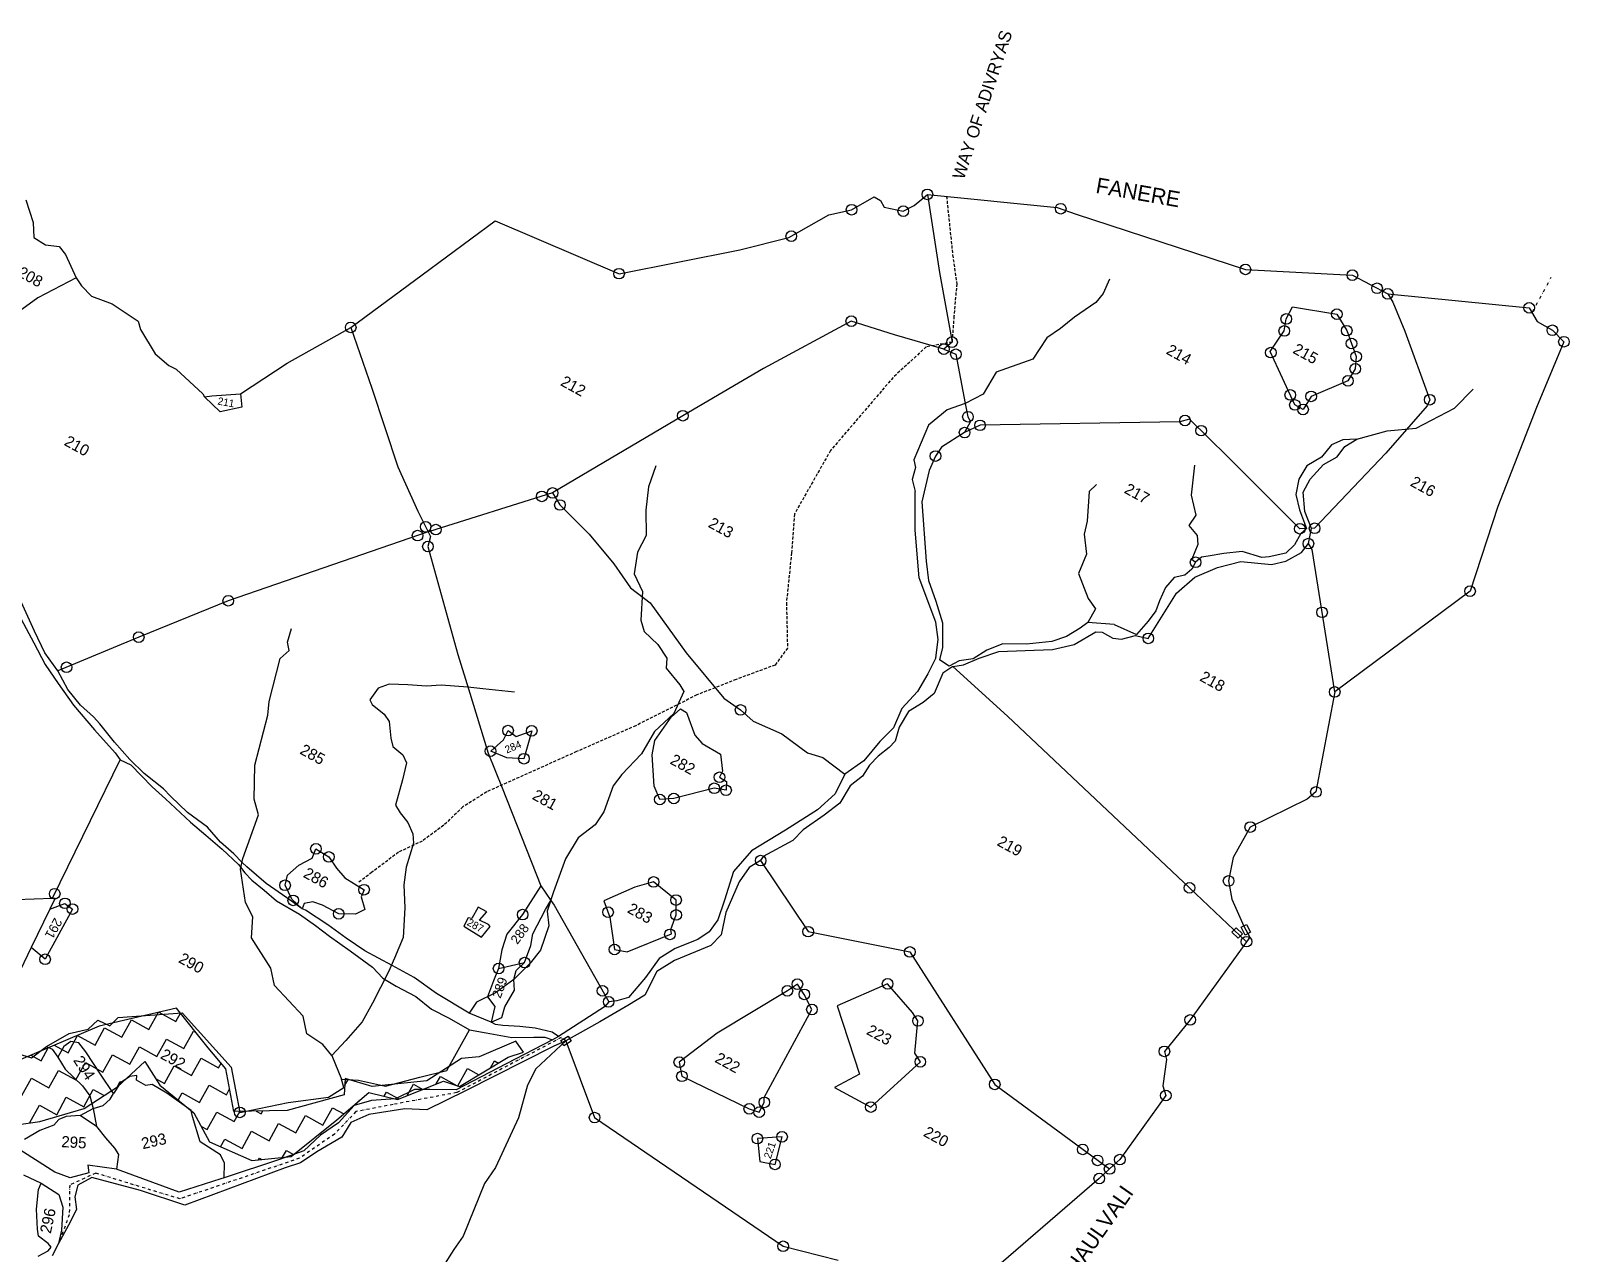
# Model space of a CAD drawing. Header units: metres. Extents: x 322052 to 327913, y 1839228 to 1844015.
# Drawn here: x 325348 to 327913, y 1841977 to 1844015 of the extents above; entities that cross this region are included whole.
import ezdxf

# ---------------------------------------------------------------- set-up
doc = ezdxf.new("R2010")
doc.units = ezdxf.units.M
for name, pattern in [('DASHDOT', [1, 0.5, -0.25, 0, -0.25]), ('DASHED', [0.75, 0.5, -0.25]), ('DIVIDE', [1.25, 0.5, -0.25, 0, -0.25, 0, -0.25])]:
    doc.linetypes.add(name, pattern=pattern)
for name, color, linetype in [('LINE_FOOTPATH', 1, 'DASHED'), ('LINE_WATER', 4, 'Continuous'), ('POLY_HATCH', 12, 'Continuous'), ('POLY_PARCEL', 6, 'Continuous'), ('POLY_ROAD', 30, 'Continuous'), ('POLY_WATER', 4, 'Continuous'), ('TEXT_MAPOUT', 7, 'Continuous'), ('TEXT_PARCEL', 7, 'Continuous'), ('V_BOUND_LINE', 7, 'Continuous'), ('V_BOUND_STREAM_LINE', 7, 'DASHDOT'), ('V_DIVIDE_LINE', 7, 'DIVIDE')]:
    doc.layers.add(name, color=color, linetype=linetype)
doc.styles.add('TEXT_MAP', font='')
doc.styles.get('TEXT_MAP').set_extended_font_data('Kruti Dev 050')

msp = doc.modelspace()

# ---------------------------------------------------------------- linework, layer by layer
for points in [[(327357.9, 1842519.8), (327368.3, 1842509.7), (327361.2, 1842502.5), (327350.9, 1842512.6)], [(327374.9, 1842525.1), (327381.5, 1842512.2), (327372.6, 1842507.6), (327366, 1842520.5)], [(326231.7, 1842331.5), (326244.1, 1842339.1), (326249.3, 1842330.5), (326237, 1842322.9)]]:
    msp.add_lwpolyline(points, close=True)
for centre in [(326843, 1843742.2), (326716.7, 1843716.6), (327065.4, 1843718.2), (326802.9, 1843714.2), (326616.2, 1843672.5), (327373.3, 1843617.1), (326329, 1843610), (327551.6, 1843607.6), (327592.8, 1843585.7), (327610.5, 1843576.3), (327525.7, 1843542.4), (327846.3, 1843553.1), (325881.6, 1843520.4), (326716.2, 1843530.9), (327438.1, 1843514.5), (327441.4, 1843534.5), (327542.2, 1843515), (327885.1, 1843515.7), (326870.4, 1843484.2), (326884.2, 1843495.9), (327550.1, 1843493.5), (327904.3, 1843496.5), (326890.6, 1843475.7), (327415.6, 1843478.4), (327558, 1843471.8), (327556.5, 1843451.4), (327448.1, 1843407.8), (327544.3, 1843431.3), (327455.8, 1843391.2), (327469.4, 1843383.7), (327482.9, 1843405.5), (327680.5, 1843399.9), (326435.3, 1843373.2), (326910.7, 1843371.5), (326930.9, 1843357.2), (327272.6, 1843365.2), (326905.1, 1843345.1), (327299.5, 1843348.3), (326856.5, 1843306), (326200.3, 1843238.8), (326218.3, 1843244.5), (326230.4, 1843224.4), (326006.6, 1843188.1), (326023.6, 1843183.4), (327464, 1843184.8), (327488.7, 1843185.6), (325993.1, 1843173.3), (326010.4, 1843155.3), (327478.3, 1843160), (327290.3, 1843128.9), (327747.8, 1843080.8), (325677.5, 1843064.8), (327501.1, 1843045.5), (325528.2, 1843004.2), (327211.4, 1843002.1), (325407.9, 1842953.9), (327522.1, 1842912.8), (326531.6, 1842882.8), (326143.9, 1842848.3), (326183.4, 1842847.9), (326114.6, 1842814), (326170.5, 1842801.5), (326496.5, 1842770.6), (326487.7, 1842752.2), (326507.4, 1842748.9), (327490.8, 1842746.1), (326397, 1842733.4), (326420.4, 1842735.2), (327381.4, 1842687.6), (325823.7, 1842651.3), (325845.2, 1842637.8), (326565.1, 1842631.6), (325772.1, 1842590.5), (326386.7, 1842596), (327280, 1842586.3), (327345.2, 1842597.8), (325388.2, 1842576.4), (325405.2, 1842560.4), (325785.8, 1842565.3), (325903.9, 1842583.1), (326424, 1842565.9), (325417.7, 1842550.9), (325861.6, 1842543), (326168.3, 1842541.6), (326310.7, 1842545.6), (326424.2, 1842541), (326644.2, 1842513.2), (326321.3, 1842483.5), (326413.9, 1842508.7), (327375.1, 1842496.5), (325372.1, 1842467.1), (326171.6, 1842461.6), (326813.7, 1842479.4), (326128.2, 1842451.8), (326301.4, 1842414.6), (326609.6, 1842414.5), (326626.3, 1842425.7), (326637.9, 1842408.7), (326776.8, 1842426.3), (326311.7, 1842396.3), (326650.6, 1842383.5), (326827.4, 1842364.4), (327281.1, 1842366.1), (327238.2, 1842313.6), (326429.4, 1842295.7), (326831.3, 1842296.2), (326433.8, 1842272.1), (326955.3, 1842258.6), (326571.2, 1842228.6), (327240.7, 1842240.2), (325696.8, 1842212), (326288.2, 1842203.3), (326546.1, 1842217.8), (326562.7, 1842212.3), (326748.7, 1842220.8), (326559.7, 1842168.2), (326600.7, 1842171.3), (327102.1, 1842150.2), (326589, 1842125.2), (327126.8, 1842131.9), (327163.8, 1842133.2), (327129.7, 1842101.7), (327146.9, 1842117.6), (326602.7, 1841988.8)]:
    msp.add_circle(centre, 8.87)
at = {"layer": 'LINE_FOOTPATH', "ltscale": 10}
for p, q in [((326875, 1843739), (326885.2, 1843641.3)), ((326885.2, 1843641.3), (326892, 1843593.3)), ((326892, 1843593.3), (326887.3, 1843539)), ((326887.3, 1843539), (326884.2, 1843495.9)), ((326884.2, 1843495.9), (326841.1, 1843488)), ((326841.1, 1843488), (326785.8, 1843436.9)), ((326785.8, 1843436.9), (326681.6, 1843315.2)), ((326681.6, 1843315.2), (326621.3, 1843209.1)), ((326621.3, 1843209.1), (326616.6, 1843144.7)), ((326616.6, 1843144.7), (326608, 1843061.4)), ((326608, 1843061.4), (326609.8, 1842986)), ((326609.8, 1842986), (326589.2, 1842957.6)), ((326589.2, 1842957.6), (326524.1, 1842933.6)), ((326524.1, 1842933.6), (326458.5, 1842907.8)), ((326458.5, 1842907.8), (326356.9, 1842856.5)), ((326356.9, 1842856.5), (326258.1, 1842813.3)), ((326258.1, 1842813.3), (326108.3, 1842746.2)), ((326108.3, 1842746.2), (326068.8, 1842721.2)), ((326068.8, 1842721.2), (326036.6, 1842690.5)), ((326036.6, 1842690.5), (326000.8, 1842664.2)), ((326000.8, 1842664.2), (325961.3, 1842645.6)), ((325961.3, 1842645.6), (325917.1, 1842612.1)), ((325917.1, 1842612.1), (325894.8, 1842595.4))]:
    msp.add_line(p, q, dxfattribs=at)
at = {"layer": 'LINE_WATER'}
for p, q in [((327146.6, 1843600.9), (327136, 1843576.9)), ((327136, 1843576.9), (327124.1, 1843561.9)), ((327124.1, 1843561.9), (327088.5, 1843537.3)), ((327064.8, 1843518.5), (327042, 1843503.3)), ((327088.5, 1843537.3), (327064.8, 1843518.5)), ((327042, 1843503.3), (327018.7, 1843467.3)), ((327018.7, 1843467.3), (326957.6, 1843446)), ((326957.6, 1843446), (326935.8, 1843409.1)), ((327721.7, 1843385.7), (327753.1, 1843417.7)), ((326935.8, 1843409.1), (326906, 1843393.6)), ((327657.9, 1843352.7), (327721.7, 1843385.7)), ((327558.8, 1843334.4), (327609.8, 1843348.3)), ((327609.8, 1843348.3), (327657.9, 1843352.7)), ((326390.3, 1843289.6), (326378, 1843254.9)), ((327288.5, 1843290.8), (327282.6, 1843240.6)), ((326378, 1843254.9), (326373.5, 1843216)), ((327112.9, 1843247), (327109.5, 1843197.3)), ((327124.9, 1843258.8), (327112.9, 1843247)), ((327282.6, 1843240.6), (327290.8, 1843207.4)), ((326373.5, 1843216), (326374.2, 1843173.3)), ((327109.5, 1843197.3), (327104.7, 1843175.9)), ((327290.8, 1843207.4), (327278.9, 1843190.4)), ((327278.9, 1843190.4), (327293, 1843173.8)), ((326374.2, 1843173.3), (326359.5, 1843145.8)), ((327104.7, 1843175.9), (327108.2, 1843142.7)), ((327293, 1843173.8), (327293.9, 1843158.6)), ((326359.5, 1843145.8), (326354.4, 1843109.7)), ((327108.2, 1843142.7), (327095.1, 1843110.2)), ((327293.9, 1843158.6), (327284.2, 1843134.1)), ((327284.2, 1843134.1), (327290.3, 1843128.9)), ((326354.4, 1843109.7), (326368.2, 1843080.1)), ((327095.1, 1843110.2), (327111.3, 1843068.5)), ((326368.2, 1843080.1), (326365.4, 1843032.5)), ((327111.3, 1843068.5), (327123.6, 1843051.4)), ((326365.4, 1843032.5), (326370.6, 1843013.6)), ((327123.6, 1843051.4), (327110.4, 1843028.8)), ((325776.2, 1842995.9), (325783, 1843018.4)), ((326370.6, 1843013.6), (326393.7, 1842991.6)), ((325764, 1842968.5), (325779.2, 1842981.9)), ((325779.2, 1842981.9), (325776.2, 1842995.9)), ((326393.7, 1842991.6), (326408.7, 1842968.9)), ((325745.9, 1842896.9), (325764, 1842968.5)), ((326408.7, 1842968.9), (326407.8, 1842952.5)), ((326407.8, 1842952.5), (326430.3, 1842924.9)), ((325927.5, 1842918.9), (325913.5, 1842899.9)), ((325945.9, 1842926), (325927.5, 1842918.9)), ((325977, 1842924.7), (325945.9, 1842926)), ((326007.7, 1842922.6), (325977, 1842924.7)), ((326032.7, 1842924.2), (326007.7, 1842922.6)), ((326077, 1842920.6), (326032.7, 1842924.2)), ((326102.1, 1842917.8), (326077, 1842920.6)), ((326154.5, 1842912.5), (326102.1, 1842917.8)), ((326437.1, 1842913.5), (326420.5, 1842877.1)), ((326430.3, 1842924.9), (326437.1, 1842913.5)), ((325743.4, 1842874.2), (325745.9, 1842896.9)), ((325913.5, 1842899.9), (325917.5, 1842892)), ((325917.5, 1842892), (325937.5, 1842875.9)), ((326420.5, 1842877.1), (326388.1, 1842846.7)), ((325722, 1842790.5), (325743.4, 1842874.2)), ((325937.5, 1842875.9), (325945.9, 1842863.7)), ((325945.9, 1842863.7), (325948.5, 1842835.6)), ((325948.5, 1842835.6), (325951.8, 1842822)), ((326388.1, 1842846.7), (326366.4, 1842809.5)), ((325951.8, 1842822), (325968.6, 1842807.7)), ((325968.6, 1842807.7), (325974.6, 1842794.5)), ((326366.4, 1842809.5), (326333.5, 1842775.2)), ((325720.4, 1842733.8), (325722, 1842790.5)), ((325974.6, 1842794.5), (325968.2, 1842766.4)), ((326333.5, 1842775.2), (326319.1, 1842756)), ((325968.2, 1842766.4), (325956.2, 1842724)), ((326319.1, 1842756), (326303.5, 1842712.9)), ((325728, 1842707.8), (325720.4, 1842733.8)), ((325956.2, 1842724), (325964.1, 1842711)), ((325701.9, 1842635), (325728, 1842707.8)), ((325964.1, 1842711), (325976.6, 1842695.4)), ((326303.5, 1842712.9), (326289.4, 1842691.1)), ((325976.6, 1842695.4), (325985.4, 1842676.4)), ((325985.4, 1842676.4), (325986.3, 1842660.6)), ((326289.4, 1842691.1), (326261, 1842669.5)), ((325986.3, 1842660.6), (325974, 1842620.8)), ((326261, 1842669.5), (326239.7, 1842634.6)), ((325697.9, 1842617.6), (325701.9, 1842635)), ((325974, 1842620.8), (325970.4, 1842591.2)), ((326239.7, 1842634.6), (326219.9, 1842579.5)), ((325706.3, 1842561.6), (325697.9, 1842617.6)), ((325970.4, 1842591.2), (325971.6, 1842553)), ((326219.9, 1842579.5), (326209.4, 1842547.2)), ((325718.3, 1842537.7), (325706.3, 1842561.6)), ((325971.6, 1842553), (325969.1, 1842503.6)), ((326209.4, 1842547.2), (326211.7, 1842523)), ((325716, 1842503.1), (325718.3, 1842537.7)), ((326211.7, 1842523), (326198.2, 1842482.3)), ((325748.5, 1842452.3), (325716, 1842503.1)), ((325969.1, 1842503.6), (325954.9, 1842469)), ((325954.9, 1842469), (325944.9, 1842446.5)), ((326198.2, 1842482.3), (326180.8, 1842460.5)), ((325754.8, 1842423.2), (325748.5, 1842452.3)), ((325944.9, 1842446.5), (325917.7, 1842393.9)), ((326180.8, 1842460.5), (326153.5, 1842433.2)), ((325802.1, 1842372.3), (325754.8, 1842423.2)), ((326153.5, 1842433.2), (326123, 1842411)), ((325917.7, 1842393.9), (325900.6, 1842362.7)), ((326091.2, 1842395.5), (326079, 1842377.1)), ((326123, 1842411), (326091.2, 1842395.5)), ((325808.5, 1842342.8), (325802.1, 1842372.3)), ((325835.2, 1842325.3), (325808.5, 1842342.8)), ((325900.6, 1842362.7), (325873.4, 1842331.7)), ((325850, 1842306.5), (325835.2, 1842325.3)), ((325873.4, 1842331.7), (325850, 1842306.5)), ((325850, 1842306.5), (325866, 1842267.5))]:
    msp.add_line(p, q, dxfattribs=at)
at = {"layer": 'POLY_HATCH'}
for p, q in [((325591, 1842385.9), (325462.2, 1842355.7)), ((325644.1, 1842319.3), (325591, 1842385.9)), ((325462.2, 1842355.7), (325328, 1842298.7)), ((325673.5, 1842284.4), (325644.1, 1842319.3)), ((326157, 1842330.6), (326095.9, 1842304.4)), ((326169.5, 1842312.5), (326157, 1842330.6)), ((325492.7, 1842254.8), (325538.4, 1842297)), ((325538.4, 1842297), (325563.2, 1842257.2)), ((326066.5, 1842301.9), (326008.5, 1842264.6)), ((326063.2, 1842255.1), (326144.3, 1842303.9)), ((326095.9, 1842304.4), (326066.5, 1842301.9)), ((326144.3, 1842303.9), (326169.5, 1842312.5)), ((325686.9, 1842213.5), (325673.5, 1842284.4)), ((325872.3, 1842268.5), (325870.5, 1842241.4)), ((325917.3, 1842255), (325872.3, 1842268.5)), ((326008.5, 1842264.6), (325917.3, 1842255)), ((325959.7, 1842233.5), (326036.4, 1842264.2)), ((326036.4, 1842264.2), (326063.2, 1842255.1)), ((325437, 1842218.2), (325492.7, 1842254.8)), ((325563.2, 1842257.2), (325620.1, 1842211)), ((325870.5, 1842241.4), (325775.7, 1842215.1)), ((325858.6, 1842199.4), (325911.7, 1842244.9)), ((325911.7, 1842244.9), (325959.7, 1842233.5)), ((325363.6, 1842196.9), (325437, 1842218.2)), ((325620.1, 1842211), (325646, 1842163)), ((325775.7, 1842215.1), (325686.9, 1842213.5)), ((325304.6, 1842188.2), (325363.6, 1842196.9)), ((325782.2, 1842138.6), (325858.6, 1842199.4)), ((325646, 1842163), (325716.7, 1842131.7)), ((325716.7, 1842131.7), (325782.2, 1842138.6))]:
    msp.add_line(p, q, dxfattribs=at)
at = {"layer": 'POLY_HATCH', "linetype": 'Continuous'}
for p, q in [((325500.3, 1842337.1), (325516.3, 1842366.2)), ((325516.3, 1842366.2), (325545.3, 1842350.2)), ((325545.3, 1842350.2), (325561, 1842378.9)), ((325561.6, 1842379), (325590.2, 1842363.3)), ((325590.2, 1842363.3), (325597.9, 1842377.2)), ((325410.4, 1842311), (325426.4, 1842340.1)), ((325426.4, 1842340.1), (325455.4, 1842324.1)), ((325455.4, 1842324.1), (325471.3, 1842353.1)), ((325471.3, 1842353.1), (325500.3, 1842337.1)), ((325603.3, 1842318.3), (325619.3, 1842347.3)), ((325619.3, 1842347.3), (325623.6, 1842344.9)), ((325365.4, 1842298), (325377.4, 1842319.7)), ((325387.1, 1842323.8), (325410.4, 1842311)), ((325513.4, 1842292.2), (325529.3, 1842321.2)), ((325529.3, 1842321.2), (325558.3, 1842305.2)), ((325558.3, 1842305.2), (325574.3, 1842334.2)), ((325574.3, 1842334.2), (325603.3, 1842318.3)), ((325348.4, 1842307.4), (325365.4, 1842298)), ((325423.5, 1842266.1), (325439.4, 1842295.1)), ((325439.4, 1842295.1), (325468.4, 1842279.1)), ((325468.4, 1842279.1), (325484.4, 1842308.1)), ((325484.4, 1842308.1), (325513.4, 1842292.2)), ((325571.4, 1842260.3), (325587.3, 1842289.3)), ((325587.3, 1842289.3), (325616.4, 1842273.3)), ((325616.4, 1842273.3), (325632.3, 1842302.3)), ((325632.3, 1842302.3), (325661.3, 1842286.4)), ((325661.3, 1842286.4), (325665.5, 1842293.9)), ((326114.5, 1842286), (326121.1, 1842298)), ((326121.1, 1842298), (326128, 1842294.2)), ((325333.5, 1842240), (325349.5, 1842269)), ((325349.5, 1842269), (325378.5, 1842253)), ((325378.5, 1842253), (325394.4, 1842282)), ((325394.4, 1842282), (325423.5, 1842266.1)), ((325492.9, 1842255), (325497.4, 1842263.2)), ((325497.4, 1842263.2), (325500.1, 1842261.7)), ((325556, 1842268.7), (325571.4, 1842260.3)), ((325871.5, 1842256.4), (325877.3, 1842267)), ((326024.3, 1842259.4), (326031.2, 1842271.9)), ((326031.2, 1842271.9), (326059.2, 1842256.4)), ((326060.3, 1842256.1), (326076.1, 1842284.9)), ((326076.1, 1842284.9), (326095.2, 1842274.4)), ((325391.5, 1842208.1), (325407.5, 1842237.1)), ((325407.5, 1842237.1), (325436.5, 1842221.1)), ((325436.5, 1842221.1), (325452.5, 1842250.1)), ((325452.5, 1842250.1), (325470.5, 1842240.2)), ((325593.8, 1842232.3), (325600.4, 1842244.3)), ((325600.4, 1842244.3), (325629.4, 1842228.4)), ((325629.4, 1842228.4), (325645.4, 1842257.4)), ((325645.4, 1842257.4), (325674.4, 1842241.4)), ((325674.4, 1842241.4), (325679.8, 1842251.2)), ((325937.4, 1842238.8), (325941.2, 1842245.8)), ((325941.2, 1842245.8), (325961.9, 1842234.4)), ((325975.8, 1842240), (325986.2, 1842258.8)), ((325986.2, 1842258.8), (326001.7, 1842250.3)), ((325346.6, 1842195), (325362.5, 1842224)), ((325362.5, 1842224), (325391.5, 1842208.1)), ((325642.5, 1842183.4), (325658.4, 1842212.4)), ((325658.4, 1842212.4), (325687.4, 1842196.5)), ((325687.4, 1842196.5), (325696.9, 1842213.7)), ((325723.9, 1842214.2), (325732.4, 1842209.5)), ((325732.4, 1842209.5), (325735.1, 1842214.4)), ((325835.4, 1842190.6), (325851.3, 1842219.7)), ((325851.3, 1842219.7), (325870.2, 1842209.3)), ((325895.2, 1842230.8), (325896.3, 1842232.7)), ((325896.3, 1842232.7), (325897, 1842232.3)), ((325631.8, 1842189.2), (325642.5, 1842183.4)), ((325745.4, 1842164.5), (325761.4, 1842193.6)), ((325761.4, 1842193.6), (325790.4, 1842177.6)), ((325790.4, 1842177.6), (325806.4, 1842206.6)), ((325806.4, 1842206.6), (325835.4, 1842190.6)), ((325664.5, 1842154.8), (325671.5, 1842167.4)), ((325671.5, 1842167.4), (325700.5, 1842151.5)), ((325700.5, 1842151.5), (325716.4, 1842180.5)), ((325716.4, 1842180.5), (325745.4, 1842164.5)), ((325728, 1842132.9), (325729.5, 1842135.5)), ((325729.5, 1842135.5), (325733.3, 1842133.4)), ((325768.1, 1842137.1), (325774.4, 1842148.6)), ((325774.4, 1842148.6), (325786.4, 1842142))]:
    msp.add_line(p, q, dxfattribs=at)
at = {"layer": 'POLY_PARCEL'}
for p, q in [((326843, 1843742.2), (326863.2, 1843612)), ((325423.8, 1843602.9), (325359.8, 1843569.8)), ((326863.2, 1843612), (326884.2, 1843495.9)), ((325359.8, 1843569.8), (325321.3, 1843541.4)), ((327610.5, 1843576.3), (327619.2, 1843562.4)), ((327441.4, 1843534.5), (327451.8, 1843555)), ((327451.8, 1843555), (327525.7, 1843542.4)), ((327619.2, 1843562.4), (327638.8, 1843514.4)), ((325881.6, 1843520.4), (325916.9, 1843419.4)), ((326716.2, 1843530.9), (326569.8, 1843452.1)), ((326788.1, 1843508.3), (326716.2, 1843530.9)), ((327438.1, 1843514.5), (327441.4, 1843534.5)), ((327525.7, 1843542.4), (327542.2, 1843515)), ((326870.4, 1843484.2), (326788.1, 1843508.3)), ((326884.2, 1843495.9), (326870.4, 1843484.2)), ((327414.7, 1843480.2), (327438.1, 1843514.5)), ((327542.2, 1843515), (327558, 1843471.8)), ((327638.8, 1843514.4), (327680.5, 1843399.9)), ((326870.4, 1843484.2), (326890.6, 1843475.7)), ((326890.6, 1843475.7), (326906, 1843393.6)), ((327455.8, 1843391.2), (327414.7, 1843480.2)), ((327558, 1843471.8), (327556.5, 1843451.4)), ((326569.8, 1843452.1), (326435.3, 1843373.2)), ((327556.5, 1843451.4), (327544.3, 1843431.3)), ((325916.9, 1843419.4), (325960.4, 1843287.8)), ((327544.3, 1843431.3), (327482.9, 1843405.5)), ((325664.1, 1843379.6), (325637.6, 1843404.5)), ((325697.7, 1843409.6), (325700.2, 1843387.7)), ((327469.4, 1843383.7), (327455.8, 1843391.2)), ((327482.9, 1843405.5), (327469.4, 1843383.7)), ((327680.5, 1843399.9), (327676.3, 1843389.7)), ((325700.2, 1843387.7), (325664.1, 1843379.6)), ((326435.3, 1843373.2), (326218.3, 1843244.5)), ((327280.2, 1843367.3), (327263.8, 1843362.8)), ((327343.6, 1843305), (327280.2, 1843367.3)), ((327676.3, 1843389.7), (327607.2, 1843310.6)), ((326930.9, 1843357.2), (326905.1, 1843345.1)), ((327263.8, 1843362.8), (326930.9, 1843357.2)), ((325960.4, 1843287.8), (325993.6, 1843213.9)), ((327464, 1843184.8), (327343.6, 1843305)), ((327607.2, 1843310.6), (327488.7, 1843185.6)), ((326218.3, 1843244.5), (326012.9, 1843180.1)), ((326218.3, 1843244.5), (326230.4, 1843224.4)), ((325993.6, 1843213.9), (326011, 1843179.4)), ((326230.4, 1843224.4), (326279, 1843176)), ((327475.1, 1843185.2), (327464, 1843184.8)), ((327488.7, 1843185.6), (327483.7, 1843185.5)), ((326011, 1843179.4), (325677.5, 1843064.8)), ((326014.9, 1843171.7), (326010.4, 1843155.3)), ((326012.9, 1843180.1), (326011, 1843179.4)), ((326011, 1843179.4), (326014.9, 1843171.7)), ((326279, 1843176), (326320.2, 1843126.6)), ((327484.3, 1843150.4), (327478.3, 1843160)), ((326010.4, 1843155.3), (326060.3, 1842975.1)), ((327522.1, 1842912.8), (327484.3, 1843150.4)), ((326320.2, 1843126.6), (326348.2, 1843086.5)), ((326348.2, 1843086.5), (326381.1, 1843061.2)), ((325677.5, 1843064.8), (325528.2, 1843004.2)), ((326381.1, 1843061.2), (326440.8, 1842978)), ((325528.2, 1843004.2), (325393.3, 1842947.8)), ((326060.3, 1842975.1), (326077.8, 1842917.7)), ((326440.8, 1842978), (326503.7, 1842902.2)), ((326976.6, 1842872.5), (326885.4, 1842955.4)), ((326077.8, 1842917.7), (326110.8, 1842810.6)), ((326415.8, 1842870.5), (326431.4, 1842884.6)), ((326431.4, 1842884.6), (326441.7, 1842878.5)), ((326441.7, 1842878.5), (326455.3, 1842840.7)), ((326503.7, 1842902.2), (326531.6, 1842882.8)), ((326531.6, 1842882.8), (326552.7, 1842864)), ((326388.7, 1842831.9), (326415.8, 1842870.5)), ((326552.7, 1842864), (326600.3, 1842842.9)), ((327280, 1842586.3), (326976.6, 1842872.5)), ((326115.1, 1842814.2), (326136.4, 1842833.2)), ((326136.4, 1842833.2), (326143.9, 1842848.3)), ((326143.9, 1842848.3), (326157.3, 1842838.7)), ((326157.3, 1842838.7), (326183.4, 1842847.9)), ((326183.4, 1842847.9), (326170.5, 1842801.5)), ((326384.4, 1842808), (326388.7, 1842831.9)), ((326455.3, 1842840.7), (326467.6, 1842826.9)), ((326467.6, 1842826.9), (326498.4, 1842808.9)), ((326600.3, 1842842.9), (326643.1, 1842811.2)), ((326110.8, 1842810.6), (326134.4, 1842752.8)), ((326141.8, 1842803.2), (326115.1, 1842814.2)), ((326170.5, 1842801.5), (326141.8, 1842803.2)), ((326387.4, 1842755.9), (326384.4, 1842808)), ((326498.4, 1842808.9), (326501.3, 1842780.6)), ((326643.1, 1842811.2), (326668.8, 1842803.6)), ((326668.8, 1842803.6), (326705.7, 1842775.7)), ((325447.8, 1842698.6), (325497.2, 1842799.8)), ((326501.3, 1842780.6), (326496.5, 1842770.6)), ((326134.4, 1842752.8), (326198.8, 1842589.4)), ((326397, 1842733.4), (326387.4, 1842755.9)), ((326487.7, 1842752.2), (326420.4, 1842735.2)), ((326507.4, 1842748.9), (326487.7, 1842752.2)), ((326496.5, 1842770.6), (326507.9, 1842763.3)), ((326507.9, 1842763.3), (326507.4, 1842748.9)), ((326420.4, 1842735.2), (326397, 1842733.4)), ((325384.6, 1842569.1), (325447.8, 1842698.6)), ((325817.5, 1842635.8), (325823.7, 1842651.3)), ((325823.7, 1842651.3), (325845.2, 1842637.8)), ((325776.5, 1842607.5), (325795.2, 1842623.9)), ((325795.2, 1842623.9), (325817.5, 1842635.8)), ((325845.2, 1842637.8), (325857.8, 1842619.2)), ((326565.1, 1842631.6), (326644.2, 1842513.2)), ((325772.1, 1842590.5), (325776.5, 1842607.5)), ((325857.8, 1842619.2), (325871.9, 1842602.8)), ((325871.9, 1842602.8), (325903.9, 1842583.1)), ((326386.7, 1842596), (326355.5, 1842587.4)), ((326424, 1842565.9), (326386.7, 1842596)), ((325180.3, 1842561.4), (325384.6, 1842569.1)), ((325389.1, 1842569.2), (325380.2, 1842550.9)), ((325384.6, 1842569.1), (325389.1, 1842569.2)), ((325783.7, 1842567.3), (325772.1, 1842590.5)), ((325903.9, 1842583.1), (325898.9, 1842571.2)), ((325898.9, 1842571.2), (325904.9, 1842550.2)), ((326198.8, 1842589.4), (326168.3, 1842541.6)), ((326198.8, 1842589.4), (326215.2, 1842565.2)), ((326355.5, 1842587.4), (326303.7, 1842564.4)), ((327375.1, 1842496.5), (327280, 1842586.3)), ((325380.2, 1842550.9), (325349.1, 1842486.7)), ((325417.7, 1842550.9), (325372.1, 1842467.1)), ((325380.2, 1842550.9), (325405.2, 1842560.4)), ((325405.2, 1842560.4), (325417.7, 1842550.9)), ((325800.8, 1842551), (325783.7, 1842567.3)), ((325803.9, 1842560), (325800.8, 1842551)), ((325818.2, 1842562.9), (325803.9, 1842560)), ((325834.8, 1842557.3), (325818.2, 1842562.9)), ((325861.6, 1842543), (325834.8, 1842557.3)), ((325904.9, 1842550.2), (325889.8, 1842542.1)), ((326094.2, 1842553.8), (326083.4, 1842535.2)), ((326108.6, 1842546.2), (326094.2, 1842553.8)), ((326096.5, 1842532.4), (326108.6, 1842546.2)), ((326185.1, 1842509.3), (326206.5, 1842550.1)), ((326206.5, 1842550.1), (326215.2, 1842565.2)), ((326215.2, 1842565.2), (326215.4, 1842565.6)), ((326215.2, 1842565.2), (326220.7, 1842557.1)), ((326220.7, 1842557.1), (326311.7, 1842396.3)), ((326303.7, 1842564.4), (326313.7, 1842537.6)), ((326424.2, 1842541), (326424, 1842565.9)), ((325889.8, 1842542.1), (325861.6, 1842543)), ((326077.6, 1842536.5), (326070.1, 1842522.3)), ((326070.1, 1842522.3), (326099.5, 1842503.9)), ((326083.4, 1842535.2), (326077.6, 1842536.5)), ((326111.6, 1842525), (326096.5, 1842532.4)), ((326099.5, 1842503.9), (326113.9, 1842521.8)), ((326113.9, 1842521.8), (326111.6, 1842525)), ((326168.3, 1842541.6), (326141.7, 1842508.8)), ((326313.7, 1842537.6), (326321.3, 1842483.5)), ((326415.2, 1842516.7), (326424.2, 1842541)), ((326141.7, 1842508.8), (326133.8, 1842482.7)), ((326181.8, 1842490), (326185.1, 1842509.3)), ((326342.8, 1842479.7), (326416.7, 1842509.8)), ((326416.7, 1842509.8), (326415.2, 1842516.7)), ((326644.2, 1842513.2), (326813.7, 1842479.4)), ((325349.1, 1842486.7), (325294.4, 1842374.1)), ((325372.1, 1842467.1), (325349.1, 1842486.7)), ((326133.8, 1842482.7), (326128.2, 1842451.8)), ((326171.6, 1842461.6), (326181.8, 1842490)), ((326321.3, 1842483.5), (326342.8, 1842479.7)), ((326813.7, 1842479.4), (326955.3, 1842258.6)), ((326128.2, 1842451.8), (326119.8, 1842431.2)), ((326128.2, 1842451.8), (326171.6, 1842461.6)), ((326153.5, 1842433.2), (326157.5, 1842448.2)), ((326157.5, 1842448.2), (326171.6, 1842461.6)), ((326119.8, 1842431.2), (326109.9, 1842404.6)), ((326138.8, 1842387.9), (326154.5, 1842415.9)), ((326154.5, 1842415.9), (326153.5, 1842433.2)), ((326626.3, 1842425.7), (326609.6, 1842414.5)), ((326637.9, 1842408.7), (326626.3, 1842425.7)), ((326776.8, 1842426.3), (326692.9, 1842389.8)), ((326818.3, 1842378.2), (326776.8, 1842426.3)), ((326109.9, 1842404.6), (326121.7, 1842388.4)), ((326609.6, 1842414.5), (326492.7, 1842344.1)), ((326650.6, 1842383.5), (326637.9, 1842408.7)), ((326692.9, 1842389.8), (326730, 1842275.5)), ((325443.7, 1842350.6), (325459.9, 1842365.8)), ((325459.9, 1842365.8), (325479.9, 1842356.4)), ((325479.9, 1842356.4), (325494.2, 1842370.3)), ((325494.2, 1842370.3), (325600.7, 1842377.7)), ((325600.7, 1842377.7), (325682.2, 1842287.1)), ((326121.7, 1842388.4), (326115.7, 1842362.4)), ((326115.7, 1842362.4), (326133.8, 1842370)), ((326133.8, 1842370), (326138.8, 1842387.9)), ((326570.8, 1842237), (326650.6, 1842383.5)), ((326827.4, 1842364.4), (326818.3, 1842378.2)), ((326821.9, 1842310.6), (326827.4, 1842364.4)), ((325374.2, 1842321.8), (325412.3, 1842343.3)), ((325412.3, 1842343.3), (325443.7, 1842350.6)), ((326042.1, 1842282), (326079.8, 1842349.3)), ((326492.7, 1842344.1), (326429.4, 1842295.7)), ((325311.4, 1842314.4), (325349.3, 1842303.1)), ((325349.3, 1842303.1), (325374.2, 1842321.8)), ((325374.2, 1842321.8), (325383.8, 1842317.2)), ((325383.8, 1842317.2), (325393.4, 1842303.9)), ((325403.4, 1842321.7), (325393.4, 1842303.9)), ((325415.1, 1842330.2), (325403.4, 1842321.7)), ((325428.4, 1842327.7), (325415.1, 1842330.2)), ((325439.9, 1842312.7), (325428.4, 1842327.7)), ((325464.7, 1842275.9), (325439.9, 1842312.7)), ((326240.5, 1842331), (326288.2, 1842203.3)), ((325393.4, 1842303.9), (325405.6, 1842283.9)), ((325682.2, 1842287.1), (325696.8, 1842212)), ((326429.4, 1842295.7), (326433.8, 1842272.1)), ((326748.7, 1842220.8), (326831.3, 1842296.2)), ((326831.3, 1842296.2), (326821.9, 1842310.6)), ((325405.6, 1842283.9), (325434.3, 1842256.4)), ((325486.3, 1842243.3), (325464.7, 1842275.9)), ((325513.1, 1842271.9), (325497.6, 1842261.1)), ((325524.8, 1842273.5), (325513.1, 1842271.9)), ((325524.3, 1842265.8), (325524.8, 1842273.5)), ((325539.8, 1842256.9), (325524.3, 1842265.8)), ((325870.1, 1842253.6), (325866, 1842267.5)), ((325866, 1842267.5), (325894.7, 1842265.6)), ((325894.7, 1842265.6), (325939.8, 1842255.9)), ((325939.8, 1842255.9), (325996.7, 1842270.6)), ((325996.7, 1842270.6), (326042.1, 1842282)), ((326433.8, 1842272.1), (326546.1, 1842217.8)), ((326730, 1842275.5), (326688.4, 1842253.4)), ((325434.3, 1842256.4), (325446.7, 1842239.7)), ((325446.7, 1842239.7), (325452.3, 1842218.5)), ((325480.6, 1842234.1), (325486.3, 1842243.3)), ((325497.6, 1842261.1), (325486.3, 1842243.3)), ((325550.7, 1842258.2), (325539.8, 1842256.9)), ((325574.8, 1842244.1), (325550.7, 1842258.2)), ((325615.4, 1842215.1), (325574.8, 1842244.1)), ((325777.5, 1842228.5), (325844.5, 1842237.5)), ((325844.5, 1842237.5), (325870.1, 1842253.6)), ((326571.2, 1842228.6), (326570.8, 1842237)), ((326688.4, 1842253.4), (326748.7, 1842220.8)), ((326955.3, 1842258.6), (327146.9, 1842117.6)), ((325430.5, 1842206.7), (325452.3, 1842218.5)), ((325452.3, 1842218.5), (325469.1, 1842223.6)), ((325452.3, 1842218.5), (325458, 1842188.4)), ((325469.1, 1842223.6), (325480.6, 1842234.1)), ((325617.6, 1842205.2), (325615.4, 1842215.1)), ((325696.8, 1842212), (325777.5, 1842228.5)), ((326546.1, 1842217.8), (326562.7, 1842212.3)), ((326562.7, 1842212.3), (326571.2, 1842228.6)), ((325386.9, 1842190.9), (325363.4, 1842181.9)), ((325395.1, 1842200.1), (325386.9, 1842190.9)), ((325407.5, 1842205.3), (325395.1, 1842200.1)), ((325430.5, 1842206.7), (325407.5, 1842205.3)), ((325458, 1842188.4), (325430.5, 1842206.7)), ((325458, 1842188.4), (325472.8, 1842169.5)), ((325630.6, 1842162.9), (325617.6, 1842205.2)), ((326288.2, 1842203.3), (326602.7, 1841988.8)), ((325363.4, 1842181.9), (325338, 1842166.9)), ((325472.8, 1842169.5), (325487.6, 1842152.5)), ((325664.5, 1842141.3), (325630.6, 1842162.9)), ((326600.7, 1842171.3), (326559.7, 1842168.2)), ((326559.7, 1842168.2), (326563.9, 1842129.8)), ((326589, 1842125.2), (326600.7, 1842171.3)), ((325487.6, 1842152.5), (325494.5, 1842142)), ((325494.5, 1842142), (325491.1, 1842117.5)), ((325671.4, 1842127.3), (325664.5, 1842141.3)), ((325670.8, 1842102.9), (325671.4, 1842127.3)), ((326563.9, 1842129.8), (326589, 1842125.2)), ((325357.5, 1842050.4), (325361.1, 1842083.6)), ((325361.1, 1842083.6), (325365.3, 1842094.1)), ((325359.6, 1842017.2), (325357.5, 1842050.4)), ((325361, 1842005.6), (325359.6, 1842017.2)), ((325377.4, 1841993.6), (325361, 1842005.6)), ((325360.6, 1841972.2), (325377.1, 1841981.3)), ((325377.1, 1841981.3), (325382.1, 1841987.1)), ((325382.1, 1841987.1), (325377.4, 1841993.6)), ((326602.7, 1841988.8), (326694.4, 1841965.5))]:
    msp.add_line(p, q, dxfattribs=at)
at = {"layer": 'POLY_ROAD'}
for p, q in [((325354.6, 1843014.3), (325332, 1843063)), ((325323.4, 1843050.5), (325353.4, 1842994.4)), ((325371.9, 1842977.8), (325354.6, 1843014.3)), ((325353.4, 1842994.4), (325372.2, 1842958.8)), ((325393.3, 1842947.8), (325371.9, 1842977.8)), ((325372.2, 1842958.8), (325394, 1842926.8)), ((325409.8, 1842917.1), (325393.3, 1842947.8)), ((325394, 1842926.8), (325419.2, 1842890.5)), ((325430.9, 1842891), (325409.8, 1842917.1)), ((325419.2, 1842890.5), (325454.7, 1842849.6)), ((325452.8, 1842871.2), (325430.9, 1842891)), ((325463.5, 1842859.8), (325452.8, 1842871.2)), ((325487.8, 1842829.3), (325463.5, 1842859.8)), ((325454.7, 1842849.6), (325488.8, 1842811.1)), ((325513.3, 1842800.2), (325487.8, 1842829.3)), ((325488.8, 1842811.1), (325497.2, 1842799.8)), ((325537.1, 1842776.9), (325513.3, 1842800.2)), ((325497.2, 1842799.8), (325514.8, 1842791.4)), ((325514.8, 1842791.4), (325550.6, 1842754.6)), ((325569.5, 1842751.1), (325537.1, 1842776.9)), ((325550.6, 1842754.6), (325572.9, 1842734.4)), ((325581.2, 1842739.3), (325569.5, 1842751.1)), ((325572.9, 1842734.4), (325614.4, 1842695.5)), ((325609.6, 1842711.7), (325581.2, 1842739.3)), ((325642.7, 1842687.5), (325609.6, 1842711.7)), ((325614.4, 1842695.5), (325640.3, 1842673.8)), ((325640.3, 1842673.8), (325667.5, 1842650.9)), ((325664.4, 1842662.5), (325642.7, 1842687.5)), ((325686.8, 1842642.9), (325664.4, 1842662.5)), ((325667.5, 1842650.9), (325694.8, 1842625.1)), ((325700.4, 1842628.3), (325686.8, 1842642.9)), ((325694.8, 1842625.1), (325705.3, 1842611.2)), ((325708.6, 1842621), (325700.4, 1842628.3)), ((325740.8, 1842593.4), (325708.6, 1842621)), ((325705.3, 1842611.2), (325717, 1842598.8)), ((325717, 1842598.8), (325737.1, 1842582.1)), ((325737.1, 1842582.1), (325758.1, 1842564.6)), ((325775.4, 1842569.6), (325740.8, 1842593.4)), ((325800.8, 1842551), (325775.4, 1842569.6)), ((325758.1, 1842564.6), (325796, 1842542.5)), ((325806.1, 1842549.3), (325800.8, 1842551)), ((325843.3, 1842524.8), (325806.1, 1842549.3)), ((325796, 1842542.5), (325823, 1842523.6)), ((325823, 1842523.6), (325846.4, 1842505.5)), ((325873.9, 1842502.2), (325843.3, 1842524.8)), ((325846.4, 1842505.5), (325880.7, 1842481.1)), ((325905, 1842481), (325873.9, 1842502.2)), ((325880.7, 1842481.1), (325918.2, 1842454)), ((325950.6, 1842457), (325905, 1842481)), ((325918.2, 1842454), (325935.2, 1842435.7)), ((325987.6, 1842436.6), (325950.6, 1842457)), ((325935.2, 1842435.7), (325957.2, 1842422.1)), ((325957.2, 1842422.1), (325990.4, 1842405.3)), ((326024.5, 1842409.9), (325987.6, 1842436.6)), ((325990.4, 1842405.3), (326016.1, 1842383.9)), ((326079, 1842377.1), (326024.5, 1842409.9)), ((326016.1, 1842383.9), (326045.7, 1842368.9)), ((326045.7, 1842368.9), (326079.8, 1842349.3)), ((326115.7, 1842362.4), (326079, 1842377.1)), ((326079.8, 1842349.3), (326107.2, 1842344.3)), ((326107.2, 1842344.3), (326150.5, 1842336.8)), ((326122.8, 1842358.2), (326115.7, 1842362.4)), ((326135.5, 1842356.8), (326122.8, 1842358.2)), ((326163.6, 1842355), (326135.5, 1842356.8)), ((326189, 1842352.2), (326163.6, 1842355)), ((326217.6, 1842345.5), (326189, 1842352.2)), ((326227.9, 1842338.5), (326217.6, 1842345.5)), ((326150.5, 1842336.8), (326187.1, 1842337.2)), ((326187.1, 1842337.2), (326205.5, 1842337.4)), ((326205.5, 1842337.4), (326218.2, 1842332.9))]:
    msp.add_line(p, q, dxfattribs=at)
at = {"layer": 'POLY_WATER'}
for p, q in [((326906, 1843393.6), (326876.3, 1843383.3)), ((326906, 1843393.6), (326910.7, 1843371.5)), ((326876.3, 1843383.3), (326845.1, 1843357.3)), ((326910.7, 1843371.5), (326914.9, 1843363.7)), ((326845.1, 1843357.3), (326820.4, 1843299.5)), ((326905.1, 1843345.1), (326866.8, 1843321)), ((326914.9, 1843363.7), (326905.1, 1843345.1)), ((326866.8, 1843321), (326856.5, 1843306)), ((327516.8, 1843324.5), (327500, 1843304)), ((327535.7, 1843332.9), (327516.8, 1843324.5)), ((327526.2, 1843304.5), (327539.3, 1843321.8)), ((327558.8, 1843334.4), (327535.7, 1843332.9)), ((327539.3, 1843321.8), (327558.8, 1843334.4)), ((326820.4, 1843299.5), (326823.2, 1843286.7)), ((326856.5, 1843306), (326845.8, 1843281.9)), ((327475.6, 1843289.6), (327462.3, 1843267.2)), ((327500, 1843304), (327475.6, 1843289.6)), ((327481, 1843267.2), (327503.3, 1843291.8)), ((327503.3, 1843291.8), (327526.2, 1843304.5)), ((326823.2, 1843286.7), (326817.6, 1843267.1)), ((326817.6, 1843267.1), (326822.8, 1843246.8)), ((326845.8, 1843281.9), (326834, 1843229.5)), ((327462.3, 1843267.2), (327457.2, 1843242.1)), ((327469.5, 1843245.7), (327481, 1843267.2)), ((326822.8, 1843182.3), (326822.8, 1843246.8)), ((327457.2, 1843242.1), (327463.6, 1843216.6)), ((327472.4, 1843213.7), (327469.5, 1843245.7)), ((326834, 1843229.5), (326841.1, 1843130.6)), ((327463.6, 1843216.6), (327475.1, 1843185.2)), ((327483.7, 1843185.5), (327472.4, 1843213.7)), ((327475.1, 1843185.2), (327465.7, 1843176.8)), ((327478.3, 1843160), (327483.7, 1843185.5)), ((326829.4, 1843103), (326822.8, 1843182.3)), ((327465.7, 1843176.8), (327455, 1843158)), ((327466.6, 1843145.4), (327478.3, 1843160)), ((327300, 1843137.5), (327290.3, 1843128.9)), ((327311.1, 1843138.9), (327300, 1843137.5)), ((327337.1, 1843143.3), (327311.1, 1843138.9)), ((327368, 1843147), (327337.1, 1843143.3)), ((327400.4, 1843137), (327368, 1843147)), ((327412.9, 1843137.9), (327400.4, 1843137)), ((327440.5, 1843144), (327412.9, 1843137.9)), ((327455, 1843158), (327440.5, 1843144)), ((327440.7, 1843130.6), (327466.6, 1843145.4)), ((326841.1, 1843130.6), (326844.8, 1843098.7)), ((327283.8, 1843117.6), (327272, 1843107.3)), ((327290.3, 1843128.9), (327283.8, 1843117.6)), ((327288.8, 1843104.1), (327327, 1843120)), ((327327, 1843120), (327365.9, 1843130.2)), ((327365.9, 1843130.2), (327416.6, 1843125)), ((327416.6, 1843125), (327440.7, 1843130.6)), ((326857, 1843028.9), (326829.4, 1843103)), ((326844.8, 1843098.7), (326857.2, 1843063.9)), ((327240, 1843086.7), (327230, 1843064.4)), ((327254.6, 1843103.3), (327240, 1843086.7)), ((327272, 1843107.3), (327254.6, 1843103.3)), ((327258.3, 1843077.5), (327288.8, 1843104.1)), ((326857.2, 1843063.9), (326868.4, 1843027.9)), ((327211.4, 1843002.1), (327258.3, 1843077.5)), ((327230, 1843064.4), (327223.7, 1843047.8)), ((327223.7, 1843047.8), (327211.4, 1843030.6)), ((326861.2, 1843000.1), (326857, 1843028.9)), ((326868.4, 1843027.9), (326868, 1842986.6)), ((327074.9, 1843005.2), (327050.4, 1842996.7)), ((327097.8, 1843019.2), (327074.9, 1843005.2)), ((327087.7, 1842991.7), (327123.8, 1843012.8)), ((327110.4, 1843028.8), (327097.8, 1843019.2)), ((327154.5, 1843025), (327110.4, 1843028.8)), ((327123.8, 1843012.8), (327134.3, 1843012.4)), ((327134.3, 1843012.4), (327152.5, 1843002.2)), ((327154.5, 1843025), (327191.6, 1843008.4)), ((327166.6, 1843000.5), (327189.9, 1843006.7)), ((327189.9, 1843006.7), (327211.4, 1843002.1)), ((327211.4, 1843030.6), (327191.6, 1843008.4)), ((326857.3, 1842969.4), (326861.2, 1843000.1)), ((326868, 1842986.6), (326863, 1842966.1)), ((326941.9, 1842982.6), (326919.4, 1842968.1)), ((326929.3, 1842969.3), (326962.4, 1842980.2)), ((326968.8, 1842993.1), (326941.9, 1842982.6)), ((326962.4, 1842980.2), (327006.2, 1842981.6)), ((327008.4, 1842992.6), (326968.8, 1842993.1)), ((327006.2, 1842981.6), (327051.8, 1842983.7)), ((327050.4, 1842996.7), (327008.4, 1842992.6)), ((327051.8, 1842983.7), (327087.7, 1842991.7)), ((327152.5, 1843002.2), (327166.6, 1843000.5)), ((326857.3, 1842969.4), (326843.6, 1842942.8)), ((326879.5, 1842956), (326863, 1842966.1)), ((326885.4, 1842955.4), (326869, 1842944.2)), ((326896.1, 1842964.5), (326879.5, 1842956)), ((326885.4, 1842955.4), (326903.2, 1842957.7)), ((326919.4, 1842968.1), (326896.1, 1842964.5)), ((326903.2, 1842957.7), (326929.3, 1842969.3)), ((326843.6, 1842942.8), (326826.6, 1842913.3)), ((326869, 1842944.2), (326854.5, 1842910.3)), ((326826.6, 1842913.3), (326800.4, 1842885.1)), ((326854.5, 1842910.3), (326835.9, 1842895.4)), ((326800.4, 1842885.1), (326786.4, 1842852.8)), ((326811.6, 1842880.2), (326795.8, 1842854.1)), ((326835.9, 1842895.4), (326811.6, 1842880.2)), ((326786.4, 1842852.8), (326764, 1842830.3)), ((326795.8, 1842854.1), (326789.2, 1842830.7)), ((326764, 1842830.3), (326737, 1842798.2)), ((326789.2, 1842830.7), (326779.6, 1842820)), ((326760.9, 1842805.5), (326746.4, 1842790.6)), ((326779.6, 1842820), (326760.9, 1842805.5)), ((326705.7, 1842775.7), (326689.1, 1842742.7)), ((326737, 1842798.2), (326705.7, 1842775.7)), ((326746.4, 1842790.6), (326734.9, 1842772.4)), ((326714.2, 1842756.4), (326697.1, 1842727.3)), ((326734.9, 1842772.4), (326714.2, 1842756.4)), ((326689.1, 1842742.7), (326660, 1842716.1)), ((326697.1, 1842727.3), (326670.9, 1842707.3)), ((326660, 1842716.1), (326606.7, 1842682.5)), ((326670.9, 1842707.3), (326636.1, 1842683.1)), ((326606.7, 1842682.5), (326549.9, 1842647.8)), ((326636.1, 1842683.1), (326618.8, 1842665.2)), ((326549.9, 1842647.8), (326519.7, 1842613.3)), ((326618.8, 1842665.2), (326569, 1842638.5)), ((326565.1, 1842631.6), (326545.7, 1842619.9)), ((326569, 1842638.5), (326565.1, 1842631.6)), ((326519.7, 1842613.3), (326504.7, 1842565.7)), ((326529.1, 1842596.4), (326507.2, 1842545.1)), ((326545.7, 1842619.9), (326529.1, 1842596.4)), ((326504.7, 1842565.7), (326493.6, 1842532.9)), ((326507.2, 1842545.1), (326499, 1842507.9)), ((326493.6, 1842532.9), (326479.2, 1842512.7)), ((326460.4, 1842500), (326422.4, 1842485.4)), ((326479.2, 1842512.7), (326460.4, 1842500)), ((326499, 1842507.9), (326481.9, 1842490.2)), ((326396.1, 1842468.7), (326372.9, 1842436.7)), ((326422.4, 1842485.4), (326396.1, 1842468.7)), ((326481.9, 1842490.2), (326421.7, 1842465.2)), ((326392, 1842446.7), (326371.8, 1842407.4)), ((326421.7, 1842465.2), (326392, 1842446.7)), ((326372.9, 1842436.7), (326344.8, 1842403.7)), ((326343.4, 1842390.1), (326296.9, 1842362.8)), ((326311.7, 1842396.3), (326304.5, 1842387.7)), ((326325.4, 1842398.1), (326311.7, 1842396.3)), ((326344.8, 1842403.7), (326325.4, 1842398.1)), ((326371.8, 1842407.4), (326343.4, 1842390.1)), ((326304.5, 1842387.7), (326227.9, 1842338.5)), ((326227.9, 1842338.5), (326223.1, 1842335.4)), ((326296.9, 1842362.8), (326240.5, 1842331)), ((326219, 1842321.9), (326073, 1842248)), ((326218.2, 1842332.9), (326140.8, 1842292.9)), ((326223.1, 1842335.4), (326218.2, 1842332.9)), ((326240.5, 1842331), (326219, 1842321.9)), ((326240.5, 1842331), (326240.5, 1842331)), ((326140.8, 1842292.9), (326057.6, 1842249.5)), ((325987.9, 1842250), (325956.5, 1842234.7)), ((326013.7, 1842250.3), (325987.9, 1842250)), ((326073, 1842248), (326008.3, 1842216)), ((326057.6, 1842249.5), (326013.7, 1842250.3)), ((325887.2, 1842223.2), (325861.1, 1842194.6)), ((325916.5, 1842232), (325887.2, 1842223.2)), ((325971.8, 1842217.7), (325911.6, 1842208.4)), ((325956.5, 1842234.7), (325916.5, 1842232)), ((326008.3, 1842216), (325971.8, 1842217.7)), ((325861.1, 1842194.6), (325831.1, 1842173.8)), ((325881.6, 1842195.1), (325866.9, 1842170.9)), ((325911.6, 1842208.4), (325881.6, 1842195.1)), ((325831.1, 1842173.8), (325803.2, 1842148)), ((325866.9, 1842170.9), (325825, 1842146.4)), ((325388.4, 1842112.5), (325330.2, 1842149.7)), ((325762.7, 1842133.6), (325670.8, 1842102.9)), ((325803.2, 1842148), (325762.7, 1842133.6)), ((325825, 1842146.4), (325797.8, 1842127.6)), ((325336.2, 1842107.9), (325365.3, 1842094.1)), ((325413.7, 1842102.7), (325388.4, 1842112.5)), ((325445.1, 1842111.3), (325413.7, 1842102.7)), ((325491.1, 1842117.5), (325443.6, 1842124)), ((325443.6, 1842124), (325445.1, 1842111.3)), ((325595.5, 1842078.9), (325491.1, 1842117.5)), ((325772.2, 1842119.7), (325605.2, 1842057.4)), ((325797.8, 1842127.6), (325772.2, 1842119.7)), ((325365.3, 1842094.1), (325394.9, 1842075.3)), ((325426.9, 1842090.4), (325421.5, 1842071.4)), ((325449.8, 1842103.3), (325426.9, 1842090.4)), ((325531.2, 1842081.9), (325449.8, 1842103.3)), ((325605.2, 1842057.4), (325531.2, 1842081.9)), ((325665.1, 1842101), (325595.5, 1842078.9)), ((325670.8, 1842102.9), (325665.1, 1842101)), ((325394.9, 1842075.3), (325401.5, 1842054.2)), ((325421.5, 1842071.4), (325424.6, 1842050.3)), ((325401.5, 1842054.2), (325399.4, 1842015.4)), ((325424.6, 1842050.3), (325410.9, 1842024.1)), ((325410.9, 1842024.1), (325394.6, 1841993.2)), ((325399.4, 1842015.4), (325394.6, 1841993.2))]:
    msp.add_line(p, q, dxfattribs=at)
at = {"layer": 'V_BOUND_LINE'}
for p, q in [((325339.9, 1843733.3), (325352.3, 1843695.4)), ((326716.7, 1843716.6), (326754.2, 1843738.1)), ((326754.2, 1843738.1), (326765.1, 1843731.8)), ((326765.1, 1843731.8), (326771.2, 1843720.9)), ((326802.9, 1843714.2), (326821.1, 1843723.8)), ((326821.1, 1843723.8), (326843, 1843742.2)), ((326843, 1843742.2), (327059.3, 1843720.4)), ((326000.8, 1843608.2), (326122.2, 1843698.3)), ((326122.2, 1843698.3), (326329, 1843610)), ((326612.1, 1843670.1), (326679, 1843708)), ((326679, 1843708), (326716.7, 1843716.6)), ((326771.2, 1843720.9), (326802.9, 1843714.2)), ((327059.3, 1843720.4), (327090.9, 1843709.1)), ((327090.9, 1843709.1), (327373.3, 1843617.1)), ((325352.3, 1843695.4), (325353.3, 1843670.5)), ((325353.3, 1843670.5), (325372.9, 1843658)), ((325372.9, 1843658), (325395.4, 1843655.3)), ((325395.4, 1843655.3), (325406.1, 1843642.2)), ((326329, 1843610), (326530.6, 1843649.5)), ((326530.6, 1843649.5), (326612.1, 1843670.1)), ((325406.1, 1843642.2), (325423.8, 1843602.9)), ((325423.8, 1843602.9), (325432.9, 1843589.6)), ((325881.6, 1843520.4), (326000.8, 1843608.2)), ((327373.3, 1843617.1), (327551.6, 1843607.6)), ((327551.6, 1843607.6), (327610.5, 1843576.3)), ((325432.9, 1843589.6), (325449.2, 1843572.4)), ((325449.2, 1843572.4), (325484.1, 1843559.7)), ((327610.5, 1843576.3), (327846.3, 1843553.1)), ((325484.1, 1843559.7), (325527.3, 1843530.9)), ((327846.3, 1843553.1), (327859.9, 1843530.3)), ((325527.3, 1843530.9), (325531.3, 1843516.9)), ((325775.5, 1843460.8), (325881.6, 1843520.4)), ((327859.9, 1843530.3), (327885.1, 1843515.7)), ((325531.3, 1843516.9), (325555.6, 1843476.4)), ((327904.3, 1843496.5), (327858.4, 1843387.1)), ((327885.1, 1843515.7), (327904.3, 1843496.5)), ((325555.6, 1843476.4), (325578.4, 1843456.7)), ((325578.4, 1843456.7), (325590.6, 1843451)), ((325590.6, 1843451), (325635, 1843409.5)), ((325697.7, 1843409.6), (325775.5, 1843460.8)), ((325635, 1843409.5), (325637.6, 1843404.5)), ((325637.6, 1843404.5), (325650, 1843406.2)), ((325650, 1843406.2), (325697.7, 1843409.6)), ((327858.4, 1843387.1), (327794.3, 1843221.8)), ((327794.3, 1843221.8), (327747.8, 1843080.8)), ((327747.8, 1843080.8), (327522.1, 1842912.8)), ((327522.1, 1842912.8), (327490.8, 1842746.1)), ((327476.1, 1842733.8), (327381.4, 1842687.6)), ((327490.8, 1842746.1), (327476.1, 1842733.8)), ((327381.4, 1842687.6), (327353, 1842636.8)), ((327353, 1842636.8), (327345.2, 1842597.8)), ((327345.2, 1842597.8), (327350.6, 1842567.3)), ((327350.6, 1842567.3), (327370.6, 1842522.4)), ((327370.6, 1842522.4), (327380.4, 1842503.8)), ((327375.1, 1842496.5), (327281.1, 1842366.1)), ((327380.4, 1842503.8), (327375.1, 1842496.5)), ((327281.1, 1842366.1), (327238.2, 1842313.6)), ((326240.5, 1842331), (326190.2, 1842284.3)), ((327238.2, 1842313.6), (327241.6, 1842300.2)), ((327241.6, 1842300.2), (327235.6, 1842256.4)), ((326190.2, 1842284.3), (326176.5, 1842257.2)), ((326176.5, 1842257.2), (326161.3, 1842202.8)), ((327240.7, 1842240.2), (327163.8, 1842133.2)), ((327235.6, 1842256.4), (327240.7, 1842240.2)), ((326161.3, 1842202.8), (326123, 1842120.2)), ((327163.8, 1842133.2), (327146.9, 1842117.6)), ((326123, 1842120.2), (326104.4, 1842093.5)), ((327146.9, 1842117.6), (327129.7, 1842101.7)), ((326104.4, 1842093.5), (326069, 1842005.4)), ((327129.7, 1842101.7), (326966, 1841960.4)), ((326069, 1842005.4), (326053.6, 1841983.2)), ((325394.6, 1841993.2), (325384.1, 1841972.7)), ((326053.6, 1841983.2), (325961.2, 1841838.8))]:
    msp.add_line(p, q, dxfattribs=at)
at = {"layer": 'V_BOUND_STREAM_LINE', "ltscale": 10}
for p, q in [((326232.5, 1842336.7), (326058.6, 1842245)), ((326240.5, 1842331), (326232.5, 1842336.7)), ((326058.6, 1842245), (325952.5, 1842225.2)), ((325890.4, 1842213.2), (325854.6, 1842175.8)), ((325952.5, 1842225.2), (325890.4, 1842213.2)), ((325854.6, 1842175.8), (325796.2, 1842135.5)), ((325796.2, 1842135.5), (325596.8, 1842067.8)), ((325456.5, 1842110.7), (325413.1, 1842090.7)), ((325596.8, 1842067.8), (325456.5, 1842110.7)), ((325413.1, 1842090.7), (325412.4, 1842041.2)), ((325412.4, 1842041.2), (325394.6, 1841993.2))]:
    msp.add_line(p, q, dxfattribs=at)
at = {"layer": 'V_DIVIDE_LINE', "ltscale": 10}
msp.add_line((327851.9, 1843546.2), (327883.3, 1843604.1), dxfattribs=at)

# ---------------------------------------------------------------- texts
at = {"layer": 'TEXT_MAPOUT'}
for s, height, rotation, p in [('WAY OF ADIVRYAS ', 20.854, 71.7332, (326903.9, 1843765.5)), ('FANERE', 26.07, 350.0383, (327122.5, 1843744.9)), ('GHAULVALI', 26.07, 55.166, (327076.3, 1841917.6))]:
    msp.add_text(s, height=height, rotation=rotation, dxfattribs=at).set_placement(p)
at = {"layer": 'TEXT_PARCEL', "style": 'TEXT_MAP'}
for s, height, rotation, p in [('208', 18.77, 331.1873, (325324.9, 1843606.7)), ('215', 18.77, 331.1873, (327450.9, 1843478.6)), ('214', 18.77, 331.1873, (327239.8, 1843477.2)), ('212', 18.77, 331.1873, (326229.9, 1843424.6)), ('211', 12.51, 350.0621, (325659, 1843391.9)), ('210', 18.77, 331.1873, (325402.5, 1843325)), ('216', 18.77, 331.1873, (327646.7, 1843257.3)), ('217', 18.77, 331.1873, (327169.8, 1843245.4)), ('213', 18.77, 331.1873, (326476.3, 1843188.5)), ('218', 18.77, 331.1873, (327295.7, 1842932.4)), ('284', 12.51, 22.9604, (326141.8, 1842810)), ('285', 18.77, 331.1873, (325795.3, 1842810.6)), ('282', 18.77, 331.1873, (326412.5, 1842794)), ('281', 18.77, 331.1873, (326182.8, 1842735)), ('219', 18.77, 331.1873, (326957.7, 1842657.9)), ('286', 18.77, 331.1873, (325801.1, 1842605)), ('283', 18.77, 331.1873, (326341.4, 1842545.9)), ('291', 15.64, 241.1873, (325387.9, 1842537.5)), ('287', 12.51, 331.1873, (326074.3, 1842524.8)), ('288', 15.64, 53.7491, (326159.5, 1842490.9)), ('290', 18.77, 331.1873, (325593.2, 1842462.8)), ('289', 15.64, 69.9375, (326131.3, 1842400.9)), ('223', 18.77, 331.1873, (326740.1, 1842343.1)), ('292', 18.77, 331.1873, (325562.8, 1842302.8)), ('294', 18.77, 303.02, (325418.3, 1842298.7)), ('222', 18.77, 331.1873, (326487.3, 1842296.7)), ('220', 18.77, 331.1873, (326834.9, 1842173.4)), ('295', 18.77, 356.6142, (325398.7, 1842154.1)), ('293', 18.77, 12.753, (325535, 1842150.5)), ('221', 12.51, 71.6016, (326581.8, 1842133.7)), ('296', 18.77, 78.2994, (325381.6, 1842009))]:
    msp.add_text(s, height=height, rotation=rotation, dxfattribs=at).set_placement(p)

doc.saveas('drawing.dxf')
